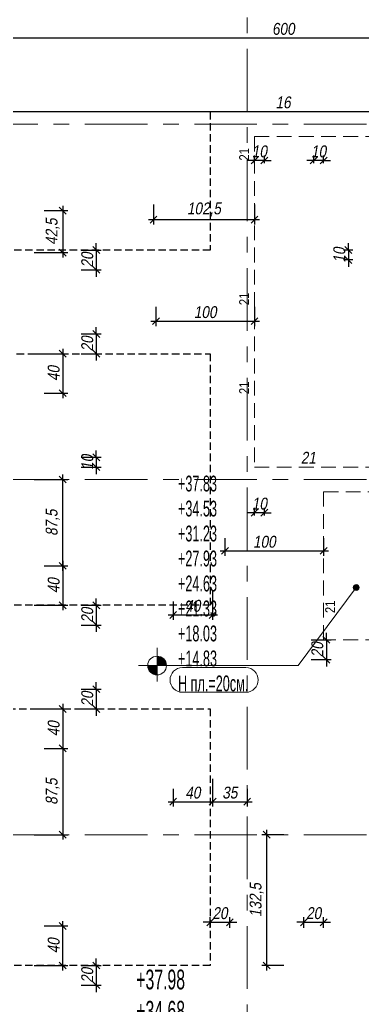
# Model space of a CAD drawing. Header units: millimetres. Extents: x 15565 to 20040, y -491 to 2778.
# Drawn here: x 16255 to 16602, y 1261 to 2260 of the extents above; entities that cross this region are included whole.
import ezdxf

# ---------------------------------------------------------------- set-up
doc = ezdxf.new("R2010")
doc.units = ezdxf.units.MM
doc.header["$PDMODE"] = 35
for name, pattern in [('Grid Line', [111.125, 63.5, -15.875, 15.875, -15.875]), ('HIDDEN', [0.375, 0.25, -0.125]), ('Hidden 3mm', [22.5, 15, -7.5])]:
    doc.linetypes.add(name, pattern=pattern)
doc.layers.get('Defpoints').update_dxf_attribs({"color": 6})
for name, color, linetype, lineweight in [('A-ANNO-DIMS', 41, 'Continuous', 9), ('A-FLOR', 132, 'Continuous', 25), ('A-FLOR-HDLN', 132, 'Hidden 3mm', 18), ('A-FLOR-IDEN', 11, 'Continuous', 9), ('C- оси', 1, 'Continuous', 9)]:
    doc.layers.add(name, color=color, linetype=linetype, lineweight=lineweight)
doc.layers.add('GA_X', color=41, linetype='Continuous')
doc.layers.add('GA_Y', color=41, linetype='Continuous')
doc.styles.add('Arial Narrow_1', font='ARIALN.TTF', dxfattribs={"width": 0.7, "height": 20})
doc.styles.add('Arial Narrow_4', font='ARIALN.TTF', dxfattribs={"width": 0.7, "height": 16})
doc.styles.add('Arial Narrow_I', font='ARIALNI.TTF', dxfattribs={"height": 12})
doc.styles.add('arn', font='ARIALN.TTF')
doc.styles.add('text', font='ARIALN.TTF', dxfattribs={"oblique": 10})
doc.dimstyles.new('arm', dxfattribs={"dimtxt": 10, "dimasz": 7, "dimexe": 5, "dimexo": 5, "dimgap": 3, "dimtad": 1, "dimdec": 1, "dimrnd": 0.5, "dimzin": 9, "dimtxsty": 'arn', "dimblk": 'OBLIQUE', "dimcen": -2.5, "dimdle": 5, "dimse1": 1, "dimse2": 1, "dimsd1": 1, "dimsd2": 1, "dimclrd": 256, "dimclre": 256, "dimclrt": 21, "dimadec": 0, "dimazin": 0, "dimtfac": 1, "dimtdec": 1, "dimtix": 1, "dimtmove": 2, "dimatfit": 3, "dimldrblk": 'DOT', "dimfxl": 1, "dimlwd": -1, "dimlwe": -1, "dimarcsym": 0})
doc.dimstyles.new('S&P', dxfattribs={"dimtxt": 12, "dimasz": 7, "dimexe": 5, "dimexo": 5, "dimgap": 3, "dimtad": 1, "dimdec": 1, "dimrnd": 0.5, "dimzin": 9, "dimtxsty": 'text', "dimblk": 'OBLIQUE', "dimcen": -2.5, "dimdle": 5, "dimclrd": 256, "dimclre": 256, "dimclrt": 21, "dimadec": 0, "dimazin": 0, "dimtfac": 1, "dimtdec": 1, "dimtix": 1, "dimtmove": 2, "dimatfit": 3, "dimldrblk": 'DOT', "dimfxl": 1, "dimlwd": -1, "dimlwe": -1, "dimarcsym": 0})
doc.dimstyles.new('Външни_дименсии_0_5_3', dxfattribs={"dimscale": 30.48, "dimtxt": 12.281172, "dimasz": 0.295276, "dimexe": 0.246063, "dimexo": 0.246063, "dimgap": 0.098425, "dimtad": 1, "dimdec": 1, "dimrnd": 0.5, "dimdsep": 46, "dimtxsty": 'Arial Narrow_I', "dimblk1": 'OBLIQUE', "dimblk2": 'OBLIQUE', "dimsah": 1, "dimcen": 0.09, "dimdle": 0.246063, "dimazin": 0, "dimtfac": 1, "dimtdec": 4, "dimtix": 1, "dimtmove": 0, "dimatfit": 3, "dimfxl": 1, "dimtvp": 1, "dimtolj": 1, "dimtzin": 0, "dimarcsym": 0})

# ---------------------------------------------------------------- blocks, each defined once
blk = doc.blocks.new('_Oblique')
at = {"color": 0, "linetype": 'ByBlock', "lineweight": -2}
blk.add_line((-0.5, -0.5), (0.5, 0.5), dxfattribs=at)
blk = doc.blocks.new('*D11')
at = {"layer": 'Defpoints', "color": 0, "transparency": 16777216}
for p in [(16312.18, 1816.16), (16312.18, 1806.16), (16332.51, 1806.16)]:
    blk.add_point(p, dxfattribs=at)
at = {"layer": 'GA_X', "transparency": 16777216}
for p, q in [((16332.51, 1816.16), (16332.51, 1823.16)), ((16317.18, 1816.16), (16337.51, 1816.16)), ((16332.51, 1816.16), (16332.51, 1806.16)), ((16317.18, 1806.16), (16337.51, 1806.16)), ((16332.51, 1806.16), (16332.51, 1799.16))]:
    blk.add_line(p, q, dxfattribs=at)
at = {"layer": 'GA_X', "transparency": 16777216, "xscale": 7, "yscale": 7, "zscale": 7}
for p, rotation in [((16332.51, 1816.16), 270), ((16332.51, 1806.16), 90)]:
    blk.add_blockref('_Oblique', p, dxfattribs=dict(at, rotation=rotation))
at = {"layer": 'GA_X', "color": 21, "transparency": 16777216, "insert": (16323.38, 1811.16), "char_height": 12, "attachment_point": 5, "rotation": 90, "style": 'text'}
blk.add_mtext('10', dxfattribs=at)
blk = doc.blocks.new('_Dot')
at = {"color": 0, "linetype": 'ByBlock', "lineweight": -2}
blk.add_line((-0.5, 0), (-1, 0), dxfattribs=at)
at = {"color": 0, "linetype": 'ByBlock', "const_width": 0.5}
blk.add_lwpolyline([(-0.25, 0, 1), (0.25, 0, 1)], format="xyb", close=True, dxfattribs=at)
blk = doc.blocks.new('*D23')
at = {"layer": 'Defpoints', "color": 0, "transparency": 16777216}
for p in [(16597.59, 2026.16), (16588.13, 2016.16), (16597.59, 2016.16)]:
    blk.add_point(p, dxfattribs=at)
at = {"layer": 'GA_X', "transparency": 16777216}
for p, q in [((16588.13, 2026.16), (16588.13, 2033.16)), ((16592.59, 2026.16), (16583.13, 2026.16)), ((16588.13, 2026.16), (16588.13, 2016.16)), ((16592.59, 2016.16), (16583.13, 2016.16)), ((16588.13, 2016.16), (16588.13, 2009.16))]:
    blk.add_line(p, q, dxfattribs=at)
at = {"layer": 'GA_X', "transparency": 16777216, "xscale": 7, "yscale": 7, "zscale": 7}
for p, rotation in [((16588.13, 2026.16), 270), ((16588.13, 2016.16), 90)]:
    blk.add_blockref('_Oblique', p, dxfattribs=dict(at, rotation=rotation))
at = {"layer": 'GA_X', "color": 21, "transparency": 16777216, "insert": (16579, 2021.16), "char_height": 12, "attachment_point": 5, "rotation": 90, "style": 'text'}
blk.add_mtext('10', dxfattribs=at)
blk = doc.blocks.new('*D40')
at = {"layer": 'Defpoints', "color": 0, "transparency": 16777216}
for p in [(16312.18, 1941.16), (16312.18, 1921.16), (16332.51, 1921.16)]:
    blk.add_point(p, dxfattribs=at)
at = {"layer": 'GA_X', "transparency": 16777216}
for p, q in [((16332.51, 1941.16), (16332.51, 1948.16)), ((16317.18, 1941.16), (16337.51, 1941.16)), ((16332.51, 1941.16), (16332.51, 1921.16)), ((16317.18, 1921.16), (16337.51, 1921.16)), ((16332.51, 1921.16), (16332.51, 1914.16))]:
    blk.add_line(p, q, dxfattribs=at)
at = {"layer": 'GA_X', "transparency": 16777216, "xscale": 7, "yscale": 7, "zscale": 7}
for p, rotation in [((16332.51, 1941.16), 270), ((16332.51, 1921.16), 90)]:
    blk.add_blockref('_Oblique', p, dxfattribs=dict(at, rotation=rotation))
at = {"layer": 'GA_X', "color": 21, "transparency": 16777216, "insert": (16323.38, 1931.16), "char_height": 12, "attachment_point": 5, "rotation": 90, "style": 'text'}
blk.add_mtext('20', dxfattribs=at)
blk = doc.blocks.new('*D41')
at = {"layer": 'Defpoints', "color": 0, "transparency": 16777216}
for p in [(16312.18, 2026.16), (16312.18, 2006.16), (16332.51, 2006.16)]:
    blk.add_point(p, dxfattribs=at)
at = {"layer": 'GA_X', "transparency": 16777216}
for p, q in [((16332.51, 2026.16), (16332.51, 2033.16)), ((16317.18, 2026.16), (16337.51, 2026.16)), ((16332.51, 2026.16), (16332.51, 2006.16)), ((16317.18, 2006.16), (16337.51, 2006.16)), ((16332.51, 2006.16), (16332.51, 1999.16))]:
    blk.add_line(p, q, dxfattribs=at)
at = {"layer": 'GA_X', "transparency": 16777216, "xscale": 7, "yscale": 7, "zscale": 7}
for p, rotation in [((16332.51, 2026.16), 270), ((16332.51, 2006.16), 90)]:
    blk.add_blockref('_Oblique', p, dxfattribs=dict(at, rotation=rotation))
at = {"layer": 'GA_X', "color": 21, "transparency": 16777216, "insert": (16323.38, 2016.16), "char_height": 12, "attachment_point": 5, "rotation": 90, "style": 'text'}
blk.add_mtext('20', dxfattribs=at)
blk = doc.blocks.new('*D42')
at = {"layer": 'Defpoints', "color": 0, "transparency": 16777216}
for p in [(16312.18, 1666.16), (16312.18, 1646.16), (16332.51, 1646.16)]:
    blk.add_point(p, dxfattribs=at)
at = {"layer": 'GA_X', "transparency": 16777216}
for p, q in [((16332.51, 1666.16), (16332.51, 1673.16)), ((16317.18, 1666.16), (16337.51, 1666.16)), ((16332.51, 1666.16), (16332.51, 1646.16)), ((16317.18, 1646.16), (16337.51, 1646.16)), ((16332.51, 1646.16), (16332.51, 1639.16))]:
    blk.add_line(p, q, dxfattribs=at)
at = {"layer": 'GA_X', "transparency": 16777216, "xscale": 7, "yscale": 7, "zscale": 7}
for p, rotation in [((16332.51, 1666.16), 270), ((16332.51, 1646.16), 90)]:
    blk.add_blockref('_Oblique', p, dxfattribs=dict(at, rotation=rotation))
at = {"layer": 'GA_X', "color": 21, "transparency": 16777216, "insert": (16323.38, 1656.16), "char_height": 12, "attachment_point": 5, "rotation": 90, "style": 'text'}
blk.add_mtext('20', dxfattribs=at)
blk = doc.blocks.new('*D43')
at = {"layer": 'Defpoints', "color": 0, "transparency": 16777216}
for p in [(16312.18, 1301.16), (16312.18, 1281.16), (16332.51, 1281.16)]:
    blk.add_point(p, dxfattribs=at)
at = {"layer": 'GA_X', "transparency": 16777216}
for p, q in [((16317.18, 1301.16), (16337.51, 1301.16)), ((16332.51, 1301.16), (16332.51, 1308.16)), ((16332.51, 1301.16), (16332.51, 1281.16)), ((16317.18, 1281.16), (16337.51, 1281.16)), ((16332.51, 1281.16), (16332.51, 1274.16))]:
    blk.add_line(p, q, dxfattribs=at)
at = {"layer": 'GA_X', "transparency": 16777216, "xscale": 7, "yscale": 7, "zscale": 7}
for p, rotation in [((16332.51, 1301.16), 270), ((16332.51, 1281.16), 90)]:
    blk.add_blockref('_Oblique', p, dxfattribs=dict(at, rotation=rotation))
at = {"layer": 'GA_X', "color": 21, "transparency": 16777216, "insert": (16323.38, 1291.16), "char_height": 12, "attachment_point": 5, "rotation": 90, "style": 'text'}
blk.add_mtext('20', dxfattribs=at)
blk = doc.blocks.new('*D51')
at = {"layer": 'Defpoints', "color": 0, "transparency": 16777216}
for p in [(16312.18, 1581.16), (16312.18, 1561.16), (16332.51, 1561.16)]:
    blk.add_point(p, dxfattribs=at)
at = {"layer": 'GA_X', "transparency": 16777216}
for p, q in [((16317.18, 1581.16), (16337.51, 1581.16)), ((16332.51, 1581.16), (16332.51, 1588.16)), ((16332.51, 1581.16), (16332.51, 1561.16)), ((16317.18, 1561.16), (16337.51, 1561.16)), ((16332.51, 1561.16), (16332.51, 1554.16))]:
    blk.add_line(p, q, dxfattribs=at)
at = {"layer": 'GA_X', "transparency": 16777216, "xscale": 7, "yscale": 7, "zscale": 7}
for p, rotation in [((16332.51, 1581.16), 270), ((16332.51, 1561.16), 90)]:
    blk.add_blockref('_Oblique', p, dxfattribs=dict(at, rotation=rotation))
at = {"layer": 'GA_X', "color": 21, "transparency": 16777216, "insert": (16323.38, 1571.16), "char_height": 12, "attachment_point": 5, "rotation": 90, "style": 'text'}
blk.add_mtext('20', dxfattribs=at)
blk = doc.blocks.new('*D75')
at = {"layer": 'Defpoints', "color": 0, "transparency": 16777216}
for p in [(16490.46, 1897.11), (16490.46, 1897.11), (16490.46, 1876.11)]:
    blk.add_point(p, dxfattribs=at)
at = {"layer": 'GA_X', "color": 21, "transparency": 16777216, "insert": (16482.44, 1886.61), "char_height": 10, "attachment_point": 5, "rotation": 90, "style": 'arn'}
blk.add_mtext('21', dxfattribs=at)
blk = doc.blocks.new('*D76')
at = {"layer": 'Defpoints', "color": 0, "transparency": 16777216}
for p in [(16490.46, 1987.21), (16490.46, 1987.21), (16490.46, 1966.21)]:
    blk.add_point(p, dxfattribs=at)
at = {"layer": 'GA_X', "color": 21, "transparency": 16777216, "insert": (16482.44, 1976.71), "char_height": 10, "attachment_point": 5, "rotation": 90, "style": 'arn'}
blk.add_mtext('21', dxfattribs=at)
blk = doc.blocks.new('*D77')
at = {"layer": 'Defpoints', "color": 0, "transparency": 16777216}
for p in [(16490.46, 2133.77), (16490.46, 2133.77), (16490.46, 2112.77)]:
    blk.add_point(p, dxfattribs=at)
at = {"layer": 'GA_X', "color": 21, "transparency": 16777216, "insert": (16482.44, 2123.27), "char_height": 10, "attachment_point": 5, "rotation": 90, "style": 'arn'}
blk.add_mtext('21', dxfattribs=at)
blk = doc.blocks.new('*D78')
at = {"layer": 'Defpoints', "color": 0, "transparency": 16777216}
for p in [(16560.46, 1675.17), (16560.46, 1675.17), (16560.46, 1654.17)]:
    blk.add_point(p, dxfattribs=at)
at = {"layer": 'GA_X', "color": 21, "transparency": 16777216, "insert": (16569.69, 1664.67), "char_height": 10, "attachment_point": 5, "rotation": 90, "style": 'arn'}
blk.add_mtext('21', dxfattribs=at)
blk = doc.blocks.new('*D79')
at = {"layer": 'Defpoints', "color": 0, "transparency": 16777216}
for p in [(16545.47, 1631.16), (16545.47, 1611.16), (16565.8, 1611.16)]:
    blk.add_point(p, dxfattribs=at)
at = {"layer": 'GA_X', "transparency": 16777216}
for p, q in [((16565.8, 1631.16), (16565.8, 1638.16)), ((16550.47, 1631.16), (16570.8, 1631.16)), ((16565.8, 1631.16), (16565.8, 1611.16)), ((16550.47, 1611.16), (16570.8, 1611.16)), ((16565.8, 1611.16), (16565.8, 1604.16))]:
    blk.add_line(p, q, dxfattribs=at)
at = {"layer": 'GA_X', "transparency": 16777216, "xscale": 7, "yscale": 7, "zscale": 7}
for p, rotation in [((16565.8, 1631.16), 270), ((16565.8, 1611.16), 90)]:
    blk.add_blockref('_Oblique', p, dxfattribs=dict(at, rotation=rotation))
at = {"layer": 'GA_X', "color": 21, "transparency": 16777216, "insert": (16556.67, 1621.16), "char_height": 12, "attachment_point": 5, "rotation": 90, "style": 'text'}
blk.add_mtext('20', dxfattribs=at)
blk = doc.blocks.new('*D87')
at = {"layer": 'Defpoints', "color": 0, "transparency": 16777216}
for p in [(16390.46, 2077.4), (16492.96, 2077.4), (16492.96, 2057.09)]:
    blk.add_point(p, dxfattribs=at)
at = {"layer": 'GA_X', "transparency": 16777216}
for p, q in [((16390.46, 2072.4), (16390.46, 2052.09)), ((16492.96, 2072.4), (16492.96, 2052.09)), ((16385.46, 2057.09), (16497.96, 2057.09))]:
    blk.add_line(p, q, dxfattribs=at)
at = {"layer": 'GA_X', "transparency": 16777216, "xscale": 7, "yscale": 7, "zscale": 7, "rotation": 180}
blk.add_blockref('_Oblique', (16390.46, 2057.09), dxfattribs=at)
at = {"layer": 'GA_X', "transparency": 16777216, "xscale": 7, "yscale": 7, "zscale": 7}
blk.add_blockref('_Oblique', (16492.96, 2057.09), dxfattribs=at)
at = {"layer": 'GA_X', "color": 21, "transparency": 16777216, "insert": (16441.71, 2067.3), "char_height": 12, "attachment_point": 5, "style": 'text'}
blk.add_mtext('102,5', dxfattribs=at)
blk = doc.blocks.new('*D88')
at = {"layer": 'Defpoints', "color": 0, "transparency": 16777216}
for p in [(16392.96, 1973.66), (16492.96, 1973.66), (16492.96, 1954.11)]:
    blk.add_point(p, dxfattribs=at)
at = {"layer": 'GA_X', "transparency": 16777216}
for p, q in [((16392.96, 1968.66), (16392.96, 1949.11)), ((16492.96, 1968.66), (16492.96, 1949.11)), ((16387.96, 1954.11), (16497.96, 1954.11))]:
    blk.add_line(p, q, dxfattribs=at)
at = {"layer": 'GA_X', "transparency": 16777216, "xscale": 7, "yscale": 7, "zscale": 7, "rotation": 180}
blk.add_blockref('_Oblique', (16392.96, 1954.11), dxfattribs=at)
at = {"layer": 'GA_X', "transparency": 16777216, "xscale": 7, "yscale": 7, "zscale": 7}
blk.add_blockref('_Oblique', (16492.96, 1954.11), dxfattribs=at)
at = {"layer": 'GA_X', "color": 21, "transparency": 16777216, "insert": (16442.96, 1963.24), "char_height": 12, "attachment_point": 5, "style": 'text'}
blk.add_mtext('100', dxfattribs=at)
blk = doc.blocks.new('*D89')
at = {"layer": 'Defpoints', "color": 0, "transparency": 16777216}
for p in [(16462.96, 1739.2), (16562.96, 1739.2), (16562.96, 1721.38)]:
    blk.add_point(p, dxfattribs=at)
at = {"layer": 'GA_X', "transparency": 16777216}
for p, q in [((16462.96, 1734.2), (16462.96, 1716.38)), ((16562.96, 1734.2), (16562.96, 1716.38)), ((16457.96, 1721.38), (16567.96, 1721.38))]:
    blk.add_line(p, q, dxfattribs=at)
at = {"layer": 'GA_X', "transparency": 16777216, "xscale": 7, "yscale": 7, "zscale": 7, "rotation": 180}
blk.add_blockref('_Oblique', (16462.96, 1721.38), dxfattribs=at)
at = {"layer": 'GA_X', "transparency": 16777216, "xscale": 7, "yscale": 7, "zscale": 7}
blk.add_blockref('_Oblique', (16562.96, 1721.38), dxfattribs=at)
at = {"layer": 'GA_X', "color": 21, "transparency": 16777216, "insert": (16502.96, 1730.51), "char_height": 12, "attachment_point": 5, "style": 'text'}
blk.add_mtext('100', dxfattribs=at)
blk = doc.blocks.new('*D90')
at = {"layer": 'Defpoints', "color": 0, "transparency": 16777216}
for p in [(16450.46, 1685.17), (16410.46, 1675.17), (16450.46, 1656.43)]:
    blk.add_point(p, dxfattribs=at)
at = {"layer": 'GA_X', "transparency": 16777216}
for p, q in [((16450.46, 1680.17), (16450.46, 1651.43)), ((16410.46, 1670.17), (16410.46, 1651.43)), ((16405.46, 1656.43), (16455.46, 1656.43))]:
    blk.add_line(p, q, dxfattribs=at)
at = {"layer": 'GA_X', "transparency": 16777216, "xscale": 7, "yscale": 7, "zscale": 7, "rotation": 180}
blk.add_blockref('_Oblique', (16410.46, 1656.43), dxfattribs=at)
at = {"layer": 'GA_X', "transparency": 16777216, "xscale": 7, "yscale": 7, "zscale": 7}
blk.add_blockref('_Oblique', (16450.46, 1656.43), dxfattribs=at)
at = {"layer": 'GA_X', "color": 21, "transparency": 16777216, "insert": (16430.46, 1665.56), "char_height": 12, "attachment_point": 5, "style": 'text'}
blk.add_mtext('40', dxfattribs=at)
blk = doc.blocks.new('*D91')
at = {"layer": 'Defpoints', "color": 0, "transparency": 16777216}
for p in [(16450.46, 1495.25), (16410.46, 1485.25), (16450.46, 1467.14)]:
    blk.add_point(p, dxfattribs=at)
at = {"layer": 'GA_X', "transparency": 16777216}
for p, q in [((16450.46, 1490.25), (16450.46, 1462.14)), ((16410.46, 1480.25), (16410.46, 1462.14)), ((16405.46, 1467.14), (16455.46, 1467.14))]:
    blk.add_line(p, q, dxfattribs=at)
at = {"layer": 'GA_X', "transparency": 16777216, "xscale": 7, "yscale": 7, "zscale": 7, "rotation": 180}
blk.add_blockref('_Oblique', (16410.46, 1467.14), dxfattribs=at)
at = {"layer": 'GA_X', "transparency": 16777216, "xscale": 7, "yscale": 7, "zscale": 7}
blk.add_blockref('_Oblique', (16450.46, 1467.14), dxfattribs=at)
at = {"layer": 'GA_X', "color": 21, "transparency": 16777216, "insert": (16430.46, 1476.26), "char_height": 12, "attachment_point": 5, "style": 'text'}
blk.add_mtext('40', dxfattribs=at)
blk = doc.blocks.new('*D92')
at = {"layer": 'Defpoints', "color": 0, "transparency": 16777216}
for p in [(16450.46, 1495.25), (16485.46, 1485.25), (16485.46, 1467.14)]:
    blk.add_point(p, dxfattribs=at)
at = {"layer": 'GA_X', "transparency": 16777216}
for p, q in [((16450.46, 1490.25), (16450.46, 1462.14)), ((16485.46, 1480.25), (16485.46, 1462.14)), ((16445.46, 1467.14), (16490.46, 1467.14))]:
    blk.add_line(p, q, dxfattribs=at)
at = {"layer": 'GA_X', "transparency": 16777216, "xscale": 7, "yscale": 7, "zscale": 7, "rotation": 180}
blk.add_blockref('_Oblique', (16450.46, 1467.14), dxfattribs=at)
at = {"layer": 'GA_X', "transparency": 16777216, "xscale": 7, "yscale": 7, "zscale": 7}
blk.add_blockref('_Oblique', (16485.46, 1467.14), dxfattribs=at)
at = {"layer": 'GA_X', "color": 21, "transparency": 16777216, "insert": (16467.96, 1476.26), "char_height": 12, "attachment_point": 5, "style": 'text'}
blk.add_mtext('35', dxfattribs=at)
blk = doc.blocks.new('*D133')
at = {"layer": 'Defpoints', "color": 0, "transparency": 16777216}
for p in [(16552.96, 2117), (16552.96, 2109.31), (16562.96, 2109.31)]:
    blk.add_point(p, dxfattribs=at)
at = {"layer": 'GA_Y', "transparency": 16777216}
for p, q in [((16552.96, 2114.31), (16552.96, 2122)), ((16562.96, 2114.31), (16562.96, 2122)), ((16552.96, 2117), (16545.96, 2117)), ((16562.96, 2117), (16552.96, 2117)), ((16562.96, 2117), (16569.96, 2117))]:
    blk.add_line(p, q, dxfattribs=at)
at = {"layer": 'GA_Y', "transparency": 16777216, "xscale": 7, "yscale": 7, "zscale": 7}
blk.add_blockref('_Oblique', (16552.96, 2117), dxfattribs=at)
at = {"layer": 'GA_Y', "transparency": 16777216, "xscale": 7, "yscale": 7, "zscale": 7, "rotation": 180}
blk.add_blockref('_Oblique', (16562.96, 2117), dxfattribs=at)
at = {"layer": 'GA_Y', "color": 21, "transparency": 16777216, "insert": (16557.96, 2126.13), "char_height": 12, "attachment_point": 5, "style": 'text'}
blk.add_mtext('10', dxfattribs=at)
blk = doc.blocks.new('*D134')
at = {"layer": 'Defpoints', "color": 0, "transparency": 16777216}
for p in [(16492.96, 2117), (16492.96, 2109.31), (16502.96, 2109.31)]:
    blk.add_point(p, dxfattribs=at)
at = {"layer": 'GA_Y', "transparency": 16777216}
for p, q in [((16492.96, 2114.31), (16492.96, 2122)), ((16502.96, 2114.31), (16502.96, 2122)), ((16492.96, 2117), (16485.96, 2117)), ((16502.96, 2117), (16492.96, 2117)), ((16502.96, 2117), (16509.96, 2117))]:
    blk.add_line(p, q, dxfattribs=at)
at = {"layer": 'GA_Y', "transparency": 16777216, "xscale": 7, "yscale": 7, "zscale": 7}
blk.add_blockref('_Oblique', (16492.96, 2117), dxfattribs=at)
at = {"layer": 'GA_Y', "transparency": 16777216, "xscale": 7, "yscale": 7, "zscale": 7, "rotation": 180}
blk.add_blockref('_Oblique', (16502.96, 2117), dxfattribs=at)
at = {"layer": 'GA_Y', "color": 21, "transparency": 16777216, "insert": (16497.96, 2126.13), "char_height": 12, "attachment_point": 5, "style": 'text'}
blk.add_mtext('10', dxfattribs=at)
blk = doc.blocks.new('*D135')
at = {"layer": 'Defpoints', "color": 0, "transparency": 16777216}
for p in [(16492.96, 1759.99), (16492.96, 1752.29), (16502.96, 1752.29)]:
    blk.add_point(p, dxfattribs=at)
at = {"layer": 'GA_Y', "transparency": 16777216}
for p, q in [((16492.96, 1759.99), (16485.96, 1759.99)), ((16492.96, 1757.29), (16492.96, 1764.99)), ((16502.96, 1759.99), (16492.96, 1759.99)), ((16502.96, 1757.29), (16502.96, 1764.99)), ((16502.96, 1759.99), (16509.96, 1759.99))]:
    blk.add_line(p, q, dxfattribs=at)
at = {"layer": 'GA_Y', "transparency": 16777216, "xscale": 7, "yscale": 7, "zscale": 7}
blk.add_blockref('_Oblique', (16492.96, 1759.99), dxfattribs=at)
at = {"layer": 'GA_Y', "transparency": 16777216, "xscale": 7, "yscale": 7, "zscale": 7, "rotation": 180}
blk.add_blockref('_Oblique', (16502.96, 1759.99), dxfattribs=at)
at = {"layer": 'GA_Y', "color": 21, "transparency": 16777216, "insert": (16497.96, 1769.11), "char_height": 12, "attachment_point": 5, "style": 'text'}
blk.add_mtext('10', dxfattribs=at)
blk = doc.blocks.new('*D148')
at = {"layer": 'Defpoints', "color": 0, "transparency": 16777216}
for p in [(16467.96, 1344.98), (16447.96, 1334.33), (16467.96, 1334.33)]:
    blk.add_point(p, dxfattribs=at)
at = {"layer": 'GA_Y', "transparency": 16777216}
for p, q in [((16447.96, 1339.33), (16447.96, 1349.98)), ((16467.96, 1339.33), (16467.96, 1349.98)), ((16447.96, 1344.98), (16440.96, 1344.98)), ((16447.96, 1344.98), (16467.96, 1344.98)), ((16467.96, 1344.98), (16474.96, 1344.98))]:
    blk.add_line(p, q, dxfattribs=at)
at = {"layer": 'GA_Y', "transparency": 16777216, "xscale": 7, "yscale": 7, "zscale": 7}
blk.add_blockref('_Oblique', (16447.96, 1344.98), dxfattribs=at)
at = {"layer": 'GA_Y', "transparency": 16777216, "xscale": 7, "yscale": 7, "zscale": 7, "rotation": 180}
blk.add_blockref('_Oblique', (16467.96, 1344.98), dxfattribs=at)
at = {"layer": 'GA_Y', "color": 21, "transparency": 16777216, "insert": (16457.96, 1354.11), "char_height": 12, "attachment_point": 5, "style": 'text'}
blk.add_mtext('20', dxfattribs=at)
blk = doc.blocks.new('*D150')
at = {"layer": 'Defpoints', "color": 0, "transparency": 16777216}
for p in [(16562.96, 1344.98), (16542.96, 1334.33), (16562.96, 1334.33)]:
    blk.add_point(p, dxfattribs=at)
at = {"layer": 'GA_Y', "transparency": 16777216}
for p, q in [((16542.96, 1339.33), (16542.96, 1349.98)), ((16562.96, 1339.33), (16562.96, 1349.98)), ((16542.96, 1344.98), (16535.96, 1344.98)), ((16542.96, 1344.98), (16562.96, 1344.98)), ((16562.96, 1344.98), (16569.96, 1344.98))]:
    blk.add_line(p, q, dxfattribs=at)
at = {"layer": 'GA_Y', "transparency": 16777216, "xscale": 7, "yscale": 7, "zscale": 7}
blk.add_blockref('_Oblique', (16542.96, 1344.98), dxfattribs=at)
at = {"layer": 'GA_Y', "transparency": 16777216, "xscale": 7, "yscale": 7, "zscale": 7, "rotation": 180}
blk.add_blockref('_Oblique', (16562.96, 1344.98), dxfattribs=at)
at = {"layer": 'GA_Y', "color": 21, "transparency": 16777216, "insert": (16552.96, 1354.11), "char_height": 12, "attachment_point": 5, "style": 'text'}
blk.add_mtext('20', dxfattribs=at)
blk = doc.blocks.new('*D159')
at = {"layer": 'Defpoints', "color": 0, "transparency": 16777216}
for p in [(16274.51, 2066.16), (16264.51, 2023.66), (16298.47, 2023.66)]:
    blk.add_point(p, dxfattribs=at)
at = {"layer": 'GA_Y', "transparency": 16777216}
for p, q in [((16298.47, 2071.16), (16298.47, 2018.66)), ((16279.51, 2066.16), (16303.47, 2066.16)), ((16269.51, 2023.66), (16303.47, 2023.66))]:
    blk.add_line(p, q, dxfattribs=at)
at = {"layer": 'GA_Y', "transparency": 16777216, "xscale": 7, "yscale": 7, "zscale": 7}
for p, rotation in [((16298.47, 2066.16), 90), ((16298.47, 2023.66), 270)]:
    blk.add_blockref('_Oblique', p, dxfattribs=dict(at, rotation=rotation))
at = {"layer": 'GA_Y', "color": 21, "transparency": 16777216, "insert": (16288.26, 2044.91), "char_height": 12, "attachment_point": 5, "rotation": 90, "style": 'text'}
blk.add_mtext('42,5', dxfattribs=at)
blk = doc.blocks.new('*D160')
at = {"layer": 'Defpoints', "color": 0, "transparency": 16777216}
for p in [(16264.51, 1921.16), (16274.51, 1881.16), (16298.47, 1881.16)]:
    blk.add_point(p, dxfattribs=at)
at = {"layer": 'GA_Y', "transparency": 16777216}
for p, q in [((16269.51, 1921.16), (16303.47, 1921.16)), ((16298.47, 1926.16), (16298.47, 1876.16)), ((16279.51, 1881.16), (16303.47, 1881.16))]:
    blk.add_line(p, q, dxfattribs=at)
at = {"layer": 'GA_Y', "transparency": 16777216, "xscale": 7, "yscale": 7, "zscale": 7}
for p, rotation in [((16298.47, 1921.16), 90), ((16298.47, 1881.16), 270)]:
    blk.add_blockref('_Oblique', p, dxfattribs=dict(at, rotation=rotation))
at = {"layer": 'GA_Y', "color": 21, "transparency": 16777216, "insert": (16289.35, 1901.16), "char_height": 12, "attachment_point": 5, "rotation": 90, "style": 'text'}
blk.add_mtext('40', dxfattribs=at)
blk = doc.blocks.new('*D161')
at = {"layer": 'Defpoints', "color": 0, "transparency": 16777216}
for p in [(16274.51, 1706.16), (16264.51, 1666.16), (16298.47, 1666.16)]:
    blk.add_point(p, dxfattribs=at)
at = {"layer": 'GA_Y', "transparency": 16777216}
for p, q in [((16298.47, 1711.16), (16298.47, 1661.16)), ((16279.51, 1706.16), (16303.47, 1706.16)), ((16269.51, 1666.16), (16303.47, 1666.16))]:
    blk.add_line(p, q, dxfattribs=at)
at = {"layer": 'GA_Y', "transparency": 16777216, "xscale": 7, "yscale": 7, "zscale": 7}
for p, rotation in [((16298.47, 1706.16), 90), ((16298.47, 1666.16), 270)]:
    blk.add_blockref('_Oblique', p, dxfattribs=dict(at, rotation=rotation))
at = {"layer": 'GA_Y', "color": 21, "transparency": 16777216, "insert": (16289.35, 1686.16), "char_height": 12, "attachment_point": 5, "rotation": 90, "style": 'text'}
blk.add_mtext('40', dxfattribs=at)
blk = doc.blocks.new('*D162')
at = {"layer": 'Defpoints', "color": 0, "transparency": 16777216}
for p in [(16264.51, 1793.66), (16298.47, 1793.66), (16274.51, 1706.16)]:
    blk.add_point(p, dxfattribs=at)
at = {"layer": 'GA_Y', "transparency": 16777216}
for p, q in [((16298.47, 1701.16), (16298.47, 1798.66)), ((16269.51, 1793.66), (16303.47, 1793.66)), ((16279.51, 1706.16), (16303.47, 1706.16))]:
    blk.add_line(p, q, dxfattribs=at)
at = {"layer": 'GA_Y', "transparency": 16777216, "xscale": 7, "yscale": 7, "zscale": 7}
for p, rotation in [((16298.47, 1793.66), 90), ((16298.47, 1706.16), 270)]:
    blk.add_blockref('_Oblique', p, dxfattribs=dict(at, rotation=rotation))
at = {"layer": 'GA_Y', "color": 21, "transparency": 16777216, "insert": (16288.26, 1749.91), "char_height": 12, "attachment_point": 5, "rotation": 90, "style": 'text'}
blk.add_mtext('87,5', dxfattribs=at)
blk = doc.blocks.new('*D163')
at = {"layer": 'Defpoints', "color": 0, "transparency": 16777216}
for p in [(16264.51, 1561.16), (16274.51, 1521.16), (16298.47, 1521.16)]:
    blk.add_point(p, dxfattribs=at)
at = {"layer": 'GA_Y', "transparency": 16777216}
for p, q in [((16269.51, 1561.16), (16303.47, 1561.16)), ((16298.47, 1566.16), (16298.47, 1516.16)), ((16279.51, 1521.16), (16303.47, 1521.16))]:
    blk.add_line(p, q, dxfattribs=at)
at = {"layer": 'GA_Y', "transparency": 16777216, "xscale": 7, "yscale": 7, "zscale": 7}
for p, rotation in [((16298.47, 1561.16), 90), ((16298.47, 1521.16), 270)]:
    blk.add_blockref('_Oblique', p, dxfattribs=dict(at, rotation=rotation))
at = {"layer": 'GA_Y', "color": 21, "transparency": 16777216, "insert": (16289.35, 1541.16), "char_height": 12, "attachment_point": 5, "rotation": 90, "style": 'text'}
blk.add_mtext('40', dxfattribs=at)
blk = doc.blocks.new('*D164')
at = {"layer": 'Defpoints', "color": 0, "transparency": 16777216}
for p in [(16274.51, 1341.16), (16298.47, 1341.16), (16264.51, 1301.16)]:
    blk.add_point(p, dxfattribs=at)
at = {"layer": 'GA_Y', "transparency": 16777216}
for p, q in [((16279.51, 1341.16), (16303.47, 1341.16)), ((16298.47, 1296.16), (16298.47, 1346.16)), ((16269.51, 1301.16), (16303.47, 1301.16))]:
    blk.add_line(p, q, dxfattribs=at)
at = {"layer": 'GA_Y', "transparency": 16777216, "xscale": 7, "yscale": 7, "zscale": 7}
for p, rotation in [((16298.47, 1341.16), 90), ((16298.47, 1301.16), 270)]:
    blk.add_blockref('_Oblique', p, dxfattribs=dict(at, rotation=rotation))
at = {"layer": 'GA_Y', "color": 21, "transparency": 16777216, "insert": (16289.35, 1321.16), "char_height": 12, "attachment_point": 5, "rotation": 90, "style": 'text'}
blk.add_mtext('40', dxfattribs=at)
blk = doc.blocks.new('*D165')
at = {"layer": 'Defpoints', "color": 0, "transparency": 16777216}
for p in [(16274.51, 1521.16), (16264.51, 1433.66), (16298.47, 1433.66)]:
    blk.add_point(p, dxfattribs=at)
at = {"layer": 'GA_Y', "transparency": 16777216}
for p, q in [((16279.51, 1521.16), (16303.47, 1521.16)), ((16298.47, 1526.16), (16298.47, 1428.66)), ((16269.51, 1433.66), (16303.47, 1433.66))]:
    blk.add_line(p, q, dxfattribs=at)
at = {"layer": 'GA_Y', "transparency": 16777216, "xscale": 7, "yscale": 7, "zscale": 7}
for p, rotation in [((16298.47, 1521.16), 90), ((16298.47, 1433.66), 270)]:
    blk.add_blockref('_Oblique', p, dxfattribs=dict(at, rotation=rotation))
at = {"layer": 'GA_Y', "color": 21, "transparency": 16777216, "insert": (16288.26, 1477.41), "char_height": 12, "attachment_point": 5, "rotation": 90, "style": 'text'}
blk.add_mtext('87,5', dxfattribs=at)
blk = doc.blocks.new('*D192')
at = {"layer": 'Defpoints', "color": 0, "transparency": 16777216}
for p in [(16513.96, 2163.66), (16529.96, 2163.66), (16529.96, 2163.66)]:
    blk.add_point(p, dxfattribs=at)
at = {"layer": 'GA_Y', "color": 21, "transparency": 16777216, "insert": (16521.96, 2175.79), "char_height": 12, "attachment_point": 5, "style": 'text'}
blk.add_mtext('16', dxfattribs=at)
blk = doc.blocks.new('_None')
blk = doc.blocks.new('*D200')
at = {"layer": 'Defpoints', "color": 0, "transparency": 16777216}
for p in [(16537.04, 1803.66), (16558.04, 1803.66), (16558.04, 1803.66)]:
    blk.add_point(p, dxfattribs=at)
at = {"layer": 'GA_Y', "color": 21, "transparency": 16777216, "insert": (16547.54, 1815.69), "char_height": 12, "attachment_point": 5, "style": 'text'}
blk.add_mtext('21', dxfattribs=at)
blk = doc.blocks.new('*D220')
at = {"layer": 'Defpoints', "color": 0, "transparency": 16777216}
for p in [(16505.35, 1433.66), (16527.73, 1433.66), (16527.73, 1301.16)]:
    blk.add_point(p, dxfattribs=at)
at = {"layer": 'GA_Y', "transparency": 16777216}
for p, q in [((16505.35, 1296.16), (16505.35, 1438.66)), ((16522.73, 1433.66), (16500.35, 1433.66)), ((16522.73, 1301.16), (16500.35, 1301.16))]:
    blk.add_line(p, q, dxfattribs=at)
at = {"layer": 'GA_Y', "transparency": 16777216, "xscale": 7, "yscale": 7, "zscale": 7}
for p, rotation in [((16505.35, 1433.66), 90), ((16505.35, 1301.16), 270)]:
    blk.add_blockref('_Oblique', p, dxfattribs=dict(at, rotation=rotation))
at = {"layer": 'GA_Y', "color": 21, "transparency": 16777216, "insert": (16495.14, 1367.41), "char_height": 12, "attachment_point": 5, "rotation": 90, "style": 'text'}
blk.add_mtext('132,5', dxfattribs=at)
blk = doc.blocks.new('Таг плоча_uv_com - Таг плоча_uv_com-3899662-КОФРАЖЕН ПЛАН НА КОТА _14_88 - L5')
at = {"layer": 'A-FLOR-IDEN'}
h = blk.add_hatch(color=256, dxfattribs=at)
edge = h.paths.add_edge_path()
edge.add_line((-0.19, 0), (0, 0))
edge.add_line((0, 0), (0, -0.19))
edge.add_arc((0, 0), 0.19, 180, 270, ccw=False)
h = blk.add_hatch(color=256, dxfattribs=at)
edge = h.paths.add_edge_path()
edge.add_line((0.19, 0), (0, 0))
edge.add_line((0, 0), (0, 0.19))
edge.add_arc((0, 0), 0.19, 0, 90, ccw=False)
for p, q in [((0, -0.322), (0, 0.358)), ((-0.375, 0), (1.829, 0)), ((-0.19, 0), (0.19, 0)), ((0, 0), (-0.19, 0)), ((0, 0.19), (0, -0.19)), ((0, 0.19), (0, 0)), ((0, -0.19), (0, 0)), ((0, 0), (0.19, 0)), ((0.513, -0.042), (1.801, -0.042)), ((0.513, -0.542), (1.801, -0.542))]:
    blk.add_line(p, q, dxfattribs=at)
blk.add_circle((0, 0), 0.19, dxfattribs=at)
for centre, radius, start, end in [((0, 0), 0.19, 180, 270), ((0, 0), 0.19, 360, 90), ((0.513, -0.292), 0.25, 90, 270), ((1.801, -0.292), 0.25, 270, 90)]:
    blk.add_arc(centre, radius, start, end, dxfattribs=at)
blk = doc.blocks.new('*D337')
at = {"layer": 'A-ANNO-DIMS', "color": 0, "lineweight": -2, "transparency": 16777216}
for p, q in [((16222.96, 2173.66), (16222.96, 2248.66)), ((16822.96, 2173.66), (16822.96, 2248.66)), ((16215.46, 2241.16), (16830.46, 2241.16))]:
    blk.add_line(p, q, dxfattribs=at)
at = {"layer": 'Defpoints', "color": 0, "transparency": 16777216}
for p in [(16822.96, 2241.16), (16222.96, 2166.16), (16822.96, 2166.16)]:
    blk.add_point(p, dxfattribs=at)
at = {"layer": 'A-ANNO-DIMS', "color": 0, "lineweight": -2, "transparency": 16777216, "xscale": 9, "yscale": 9, "zscale": 9, "rotation": 180}
blk.add_blockref('_Oblique', (16222.96, 2241.16), dxfattribs=at)
at = {"layer": 'A-ANNO-DIMS', "color": 0, "lineweight": -2, "transparency": 16777216, "xscale": 9, "yscale": 9, "zscale": 9}
blk.add_blockref('_Oblique', (16822.96, 2241.16), dxfattribs=at)
at = {"layer": 'A-ANNO-DIMS', "color": 0, "transparency": 16777216, "insert": (16522.96, 2250.29), "char_height": 12, "width": 27.3695, "attachment_point": 5, "style": 'Arial Narrow_I'}
blk.add_mtext('\\A1;600', dxfattribs=at)
blk = doc.blocks.new('*D363')
at = {"layer": 'A-ANNO-DIMS', "color": 0, "lineweight": -2, "transparency": 16777216}
for p, q in [((15902.96, 1813.66), (15902.96, 2303.66)), ((18542.96, 1813.66), (18542.96, 2303.66)), ((15895.46, 2296.16), (18550.46, 2296.16))]:
    blk.add_line(p, q, dxfattribs=at)
at = {"layer": 'Defpoints', "color": 0, "transparency": 16777216}
for p in [(18542.96, 2296.16), (15902.96, 1806.16), (18542.96, 1806.16)]:
    blk.add_point(p, dxfattribs=at)
at = {"layer": 'A-ANNO-DIMS', "color": 0, "lineweight": -2, "transparency": 16777216, "xscale": 9, "yscale": 9, "zscale": 9, "rotation": 180}
blk.add_blockref('_Oblique', (15902.96, 2296.16), dxfattribs=at)
at = {"layer": 'A-ANNO-DIMS', "color": 0, "lineweight": -2, "transparency": 16777216, "xscale": 9, "yscale": 9, "zscale": 9}
blk.add_blockref('_Oblique', (18542.96, 2296.16), dxfattribs=at)
at = {"layer": 'A-ANNO-DIMS', "color": 0, "transparency": 16777216, "insert": (17222.96, 2305.29), "char_height": 12, "width": 36.4926, "attachment_point": 5, "style": 'Arial Narrow_I'}
blk.add_mtext('\\A1;2640', dxfattribs=at)

msp = doc.modelspace()

# ---------------------------------------------------------------- hatches: boundary and pattern name
at = {"layer": 'A-FLOR-IDEN'}
h = msp.add_hatch(color=256, dxfattribs=at)
edge = h.paths.add_edge_path()
edge.add_arc((16596.05, 1684.16), 3, 0, 360)

# ---------------------------------------------------------------- linework, layer by layer
at = {"layer": 'A-FLOR'}
msp.add_lwpolyline([(18362.96, 206.16), (18362.96, 386.16), (18542.96, 386.16), (18542.96, 1806.16), (18272.96, 1806.16), (18272.96, 2166.16), (17587.98, 2166.16), (17587.98, 2016.16), (16857.96, 2016.16), (16857.96, 2166.16), (16172.96, 2166.16), (16172.96, 1806.16), (15902.96, 1806.16), (15902.96, 386.16), (16082.96, 386.16), (16082.96, 206.16), (18362.96, 206.16)], close=True, dxfattribs=at)
at = {"layer": 'A-FLOR-HDLN'}
for points in [[(16822.96, 1806.16), (16822.96, 2141.16), (16492.96, 2141.16), (16492.96, 1806.16)], [(16562.96, 1781.16), (16822.96, 1781.16), (16822.96, 1631.16), (16562.96, 1631.16)]]:
    msp.add_lwpolyline(points, close=True, dxfattribs=at)
at = {"layer": 'A-FLOR-IDEN'}
for p, q in [((16596.05, 1684.16), (16537.21, 1605.21)), ((16537.21, 1605.21), (16485.56, 1605.15))]:
    msp.add_line(p, q, dxfattribs=at)
msp.add_circle((16596.05, 1684.16), 3, dxfattribs=at)
at = {"layer": 'C- оси', "linetype": 'Grid Line'}
for p, q in [((16485.46, 2341.16), (16485.46, 31.16)), ((18717.96, 2153.66), (15727.96, 2153.66)), ((18717.96, 1793.66), (15727.96, 1793.66)), ((18717.96, 1433.66), (15727.96, 1433.66))]:
    msp.add_line(p, q, dxfattribs=at)
at = {"layer": 'Defpoints', "color": 252, "linetype": 'HIDDEN', "ltscale": 30}
for points in [[(16447.96, 2166.16), (16447.96, 2026.16), (16172.96, 2026.16)], [(16172.96, 1921.16), (16447.96, 1921.16), (16447.96, 1666.16), (15927.96, 1666.16)], [(15927.96, 1561.16), (16447.96, 1561.16), (16447.96, 1301.16), (15927.96, 1301.16)]]:
    msp.add_lwpolyline(points, dxfattribs=at)

# ---------------------------------------------------------------- block references
at = {"layer": 'A-FLOR-IDEN', "xscale": 49.99999999999998, "yscale": 49.99999999999998, "zscale": 49.99999999999998}
msp.add_blockref('Таг плоча_uv_com - Таг плоча_uv_com-3899662-КОФРАЖЕН ПЛАН НА КОТА _14_88 - L5', (16394.13, 1605.15), dxfattribs=at)

# ---------------------------------------------------------------- texts
at = {"layer": 'A-FLOR-IDEN', "attachment_point": 4, "line_spacing_factor": 0.949189}
for s, insert, char_height, width, style in [('\\pt44.45008,88.9,133.35008,177.8,222.25008,266.7,311.15008,355.6,400.05008,444.5,488.95008,533.4,577.85008,622.3,666.75008,711.2,755.65008,800.1,844.55008,889,933.45008,977.9,1022.35008,1066.8,1111.25008,1155.7,1200.15008,1244.6,1289.05008,1333.5,1377.94992,1422.4;+37.83\\P+34.53\\P+31.23\\P+27.93\\P+24.63\\P+21.33\\P+18.03\\P+14.83\\PH пл.=20см.', (16415.31, 1688.18), 16, 71.085, 'Arial Narrow_4'), ('\\pt44.45,88.9,133.35,177.8,222.25,266.7,311.15,355.6,400.05,444.5,488.95,533.4,577.85,622.3,666.75,711.2,755.65,800.1,844.55,889,933.45,977.9,1022.35,1066.8,1111.25,1155.7,1200.15,1244.6,1289.05,1333.5,1377.95,1422.4;+37.98\\P+34.68\\P+31.38\\P+28.08\\P+24.78\\P+21.48\\P+18.18\\P+14.88\\PH пл.=25см.', (16373, 1160.22), 20, 90.055, 'Arial Narrow_1')]:
    msp.add_mtext(s, dxfattribs=dict(at, insert=insert, char_height=char_height, width=width, style=style))

# ---------------------------------------------------------------- dimensions: what is measured, and where the dimension line sits
at = {"layer": 'A-ANNO-DIMS'}
for base, p1, p2, override, picture, middle in [((18542.96, 2296.16), (15902.96, 1806.16), (18542.96, 1806.16), {"dimpost": '<>', "dimfxl": 2640}, '*D363', (17222.96, 2305.29)), ((16822.96, 2241.16), (16222.96, 2166.16), (16822.96, 2166.16), {"dimpost": '<>', "dimfxl": 600}, '*D337', (16522.96, 2250.29))]:
    dim = msp.add_linear_dim(base=base, p1=p1, p2=p2, dimstyle='Външни_дименсии_0_5_3', override=override, dxfattribs=at)
    dim.commit()
    dim.dimension.update_dxf_attribs({"geometry": picture, "text_midpoint": middle})
at = {"layer": 'GA_X'}
for base, p1, p2, picture, middle in [((16490.46, 2133.77), (16490.46, 2112.77), (16490.46, 2133.77), '*D77', (16482.44, 2123.27)), ((16490.46, 1987.21), (16490.46, 1966.21), (16490.46, 1987.21), '*D76', (16482.44, 1976.71)), ((16490.46, 1897.11), (16490.46, 1876.11), (16490.46, 1897.11), '*D75', (16482.44, 1886.61))]:
    dim = msp.add_linear_dim(base=base, p1=p1, p2=p2, angle=90, dimstyle='arm', dxfattribs=at)
    dim.commit()
    dim.dimension.update_dxf_attribs({"geometry": picture, "text_midpoint": middle})
for base, p1, p2, picture, middle in [((16492.96, 2057.09), (16390.46, 2077.4), (16492.96, 2077.4), '*D87', (16441.71, 2067.3)), ((16492.96, 1954.11), (16392.96, 1973.66), (16492.96, 1973.66), '*D88', (16442.96, 1963.24)), ((16450.46, 1656.43), (16410.46, 1675.17), (16450.46, 1685.17), '*D90', (16430.46, 1665.56)), ((16450.46, 1467.14), (16410.46, 1485.25), (16450.46, 1495.25), '*D91', (16430.46, 1476.26)), ((16485.46, 1467.14), (16450.46, 1495.25), (16485.46, 1485.25), '*D92', (16467.96, 1476.26))]:
    dim = msp.add_linear_dim(base=base, p1=p1, p2=p2, dimstyle='S&P', override={"dimarcsym": 2}, dxfattribs=at)
    dim.commit()
    dim.dimension.update_dxf_attribs({"geometry": picture, "text_midpoint": middle})
for base, p1, p2, picture, middle in [((16332.51, 2006.16), (16312.18, 2026.16), (16312.18, 2006.16), '*D41', (16323.38, 2016.16)), ((16588.13, 2016.16), (16597.59, 2026.16), (16597.59, 2016.16), '*D23', (16579, 2021.16)), ((16332.51, 1921.16), (16312.18, 1941.16), (16312.18, 1921.16), '*D40', (16323.38, 1931.16)), ((16332.51, 1806.16), (16312.18, 1816.16), (16312.18, 1806.16), '*D11', (16323.38, 1811.16)), ((16332.51, 1646.16), (16312.18, 1666.16), (16312.18, 1646.16), '*D42', (16323.38, 1656.16)), ((16565.8, 1611.16), (16545.47, 1631.16), (16545.47, 1611.16), '*D79', (16556.67, 1621.16)), ((16332.51, 1561.16), (16312.18, 1581.16), (16312.18, 1561.16), '*D51', (16323.38, 1571.16)), ((16332.51, 1281.16), (16312.18, 1301.16), (16312.18, 1281.16), '*D43', (16323.38, 1291.16))]:
    dim = msp.add_linear_dim(base=base, p1=p1, p2=p2, angle=90, dimstyle='S&P', override={"dimarcsym": 2}, dxfattribs=at)
    dim.commit()
    dim.dimension.update_dxf_attribs({"geometry": picture, "text_midpoint": middle})
dim = msp.add_linear_dim(base=(16562.96, 1721.38), p1=(16462.96, 1739.2), p2=(16562.96, 1739.2), dimstyle='S&P', override={"dimarcsym": 2}, dxfattribs=at)
dim.commit()
dim.dimension.update_dxf_attribs({"geometry": '*D89', "text_midpoint": (16502.96, 1730.51), "dimtype": 160})
dim = msp.add_linear_dim(base=(16560.46, 1675.17), p1=(16560.46, 1654.17), p2=(16560.46, 1675.17), angle=90, dimstyle='arm', dxfattribs=at)
dim.commit()
dim.dimension.update_dxf_attribs({"geometry": '*D78', "text_midpoint": (16569.69, 1664.67), "dimtype": 160})
at = {"layer": 'GA_Y'}
for base, p1, p2, picture, middle in [((16529.96, 2163.66), (16513.96, 2163.66), (16529.96, 2163.66), '*D192', (16521.96, 2175.79)), ((16558.04, 1803.66), (16537.04, 1803.66), (16558.04, 1803.66), '*D200', (16547.54, 1815.69))]:
    dim = msp.add_linear_dim(base=base, p1=p1, p2=p2, dimstyle='S&P', override={"dimblk1": 'None', "dimblk2": 'None', "dimsah": 1, "dimse1": 1, "dimse2": 1, "dimsd1": 1, "dimsd2": 1}, dxfattribs=at)
    dim.commit()
    dim.dimension.update_dxf_attribs({"geometry": picture, "text_midpoint": middle, "dimtype": 160})
for base, p1, p2, angle, picture, middle in [((16492.96, 2117), (16502.96, 2109.31), (16492.96, 2109.31), 180, '*D134', (16497.96, 2126.13)), ((16552.96, 2117), (16562.96, 2109.31), (16552.96, 2109.31), 180, '*D133', (16557.96, 2126.13)), ((16298.47, 2023.66), (16274.51, 2066.16), (16264.51, 2023.66), 90, '*D159', (16288.26, 2044.91)), ((16298.47, 1881.16), (16264.51, 1921.16), (16274.51, 1881.16), 90, '*D160', (16289.35, 1901.16)), ((16298.47, 1793.66), (16274.51, 1706.16), (16264.51, 1793.66), 90, '*D162', (16288.26, 1749.91)), ((16492.96, 1759.99), (16502.96, 1752.29), (16492.96, 1752.29), 180, '*D135', (16497.96, 1769.11)), ((16298.47, 1666.16), (16274.51, 1706.16), (16264.51, 1666.16), 90, '*D161', (16289.35, 1686.16)), ((16298.47, 1521.16), (16264.51, 1561.16), (16274.51, 1521.16), 90, '*D163', (16289.35, 1541.16)), ((16298.47, 1433.66), (16274.51, 1521.16), (16264.51, 1433.66), 90, '*D165', (16288.26, 1477.41)), ((16505.35, 1433.66), (16527.73, 1301.16), (16527.73, 1433.66), 90, '*D220', (16495.14, 1367.41)), ((16298.47, 1341.16), (16264.51, 1301.16), (16274.51, 1341.16), 90, '*D164', (16289.35, 1321.16))]:
    dim = msp.add_linear_dim(base=base, p1=p1, p2=p2, angle=angle, dimstyle='S&P', override={"dimarcsym": 2}, dxfattribs=at)
    dim.commit()
    dim.dimension.update_dxf_attribs({"geometry": picture, "text_midpoint": middle})
for base, p1, p2, picture, middle in [((16467.96, 1344.98), (16447.96, 1334.33), (16467.96, 1334.33), '*D148', (16457.96, 1354.11)), ((16562.96, 1344.98), (16542.96, 1334.33), (16562.96, 1334.33), '*D150', (16552.96, 1354.11))]:
    dim = msp.add_linear_dim(base=base, p1=p1, p2=p2, dimstyle='S&P', override={"dimarcsym": 2}, dxfattribs=at)
    dim.commit()
    dim.dimension.update_dxf_attribs({"geometry": picture, "text_midpoint": middle})

doc.saveas('drawing.dxf')
